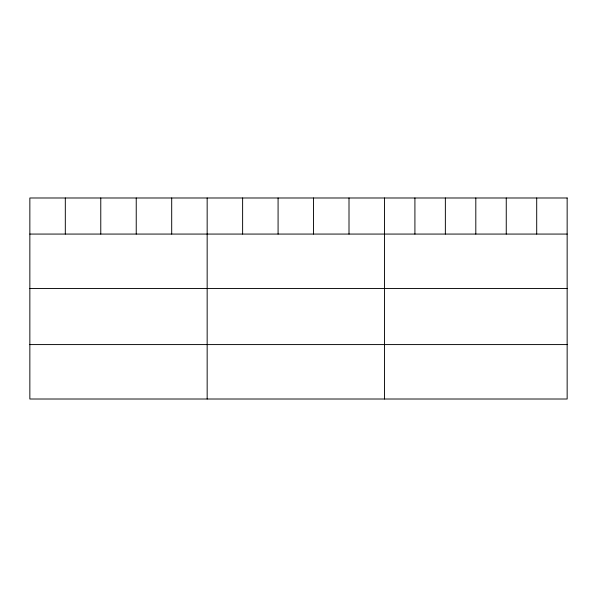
<?xml version="1.0" encoding="UTF-8"?>
<svg xmlns="http://www.w3.org/2000/svg" width="597" height="597" viewBox="0 0 597 597"><rect width="100%" height="100%" fill="white"/><g stroke="black" fill="none" stroke-linecap="round" stroke-linejoin="round"><path stroke-width="0.9" d="M29.85 234.069L567.15 234.069M29.85 288.5L567.15 288.5M29.85 344.581L567.15 344.581M536.703 197.988L536.703 234.069M506.256 197.988L506.256 234.069M475.809 197.988L475.809 234.069M445.362 197.988L445.362 234.069M414.915 197.988L414.915 234.069M384.468 197.988L384.468 399.012M349.006 197.988L349.006 234.069M313.544 197.988L313.544 234.069M278.083 197.988L278.083 234.069M242.621 197.988L242.621 234.069M207.159 197.988L207.159 399.012M171.697 197.988L171.697 234.069M136.235 197.988L136.235 234.069M100.774 197.988L100.774 234.069M65.312 197.988L65.312 234.069M567.15 197.988L29.85 197.988L29.85 399.012L567.15 399.012L567.15 197.988"/></g></svg>
